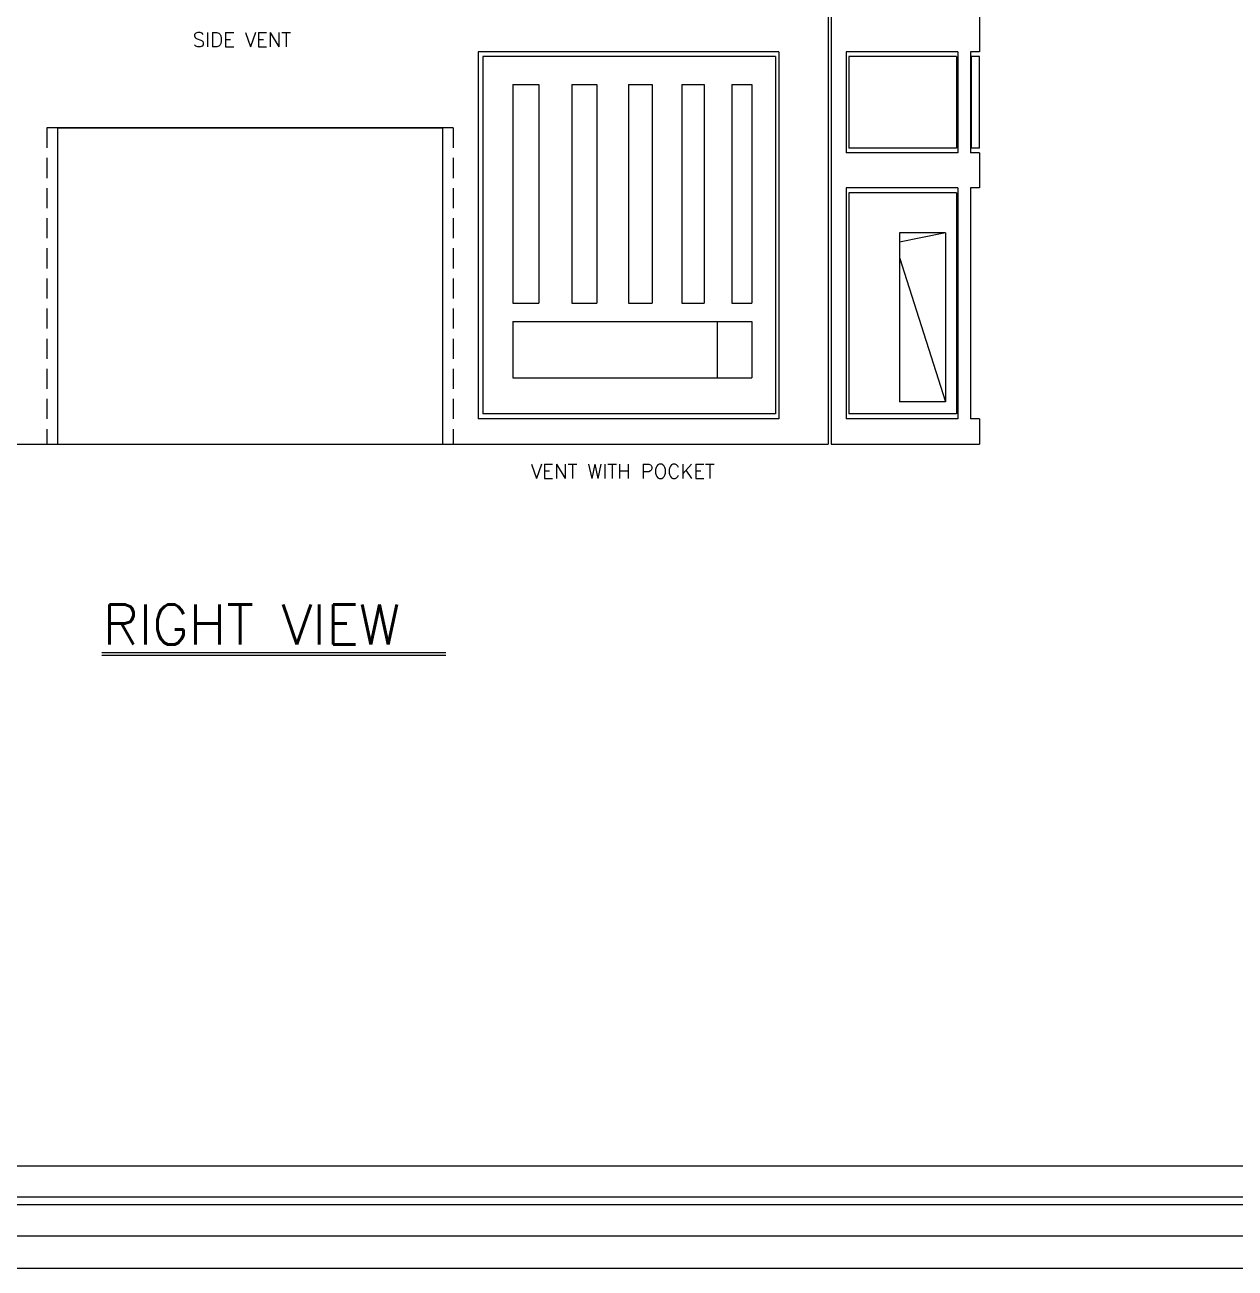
# Model space of a CAD drawing. Extents: x 0 to 54.4, y 0 to 35.2.
# Drawn here: x 12.13 to 27.2, y 0 to 15.48 of the extents above; entities that cross this region are included whole.
import ezdxf
from ezdxf.enums import TextEntityAlignment as Align

# ---------------------------------------------------------------- set-up
doc = ezdxf.new("R2010")
doc.units = 0
doc.linetypes.add('HIDDEN', pattern=[0.375, 0.25, -0.125])
doc.layers.get('0').update_dxf_attribs({"linetype": 'CONTINUOUS'})
for name, color, linetype in [('BODY', 7, 'CONTINUOUS'), ('BODY_PANELS', 2, 'CONTINUOUS'), ('DIMENSIONS', 1, 'CONTINUOUS'), ('FORM', 5, 'CONTINUOUS')]:
    doc.layers.add(name, color=color, linetype=linetype)
doc.styles.get("Standard").update_dxf_attribs({"font": 'simplex.shx'})

msp = doc.modelspace()

# ---------------------------------------------------------------- linework, layer by layer
msp.add_line((0, 0), (54.4, 0))
at = {"layer": 'BODY'}
for p, q in [((22.133, 28.431), (22.133, 10.262)), ((22.17, 28.371), (22.17, 10.262)), ((24.017, 15.653), (24.017, 15.147)), ((17.772, 15.147), (17.772, 10.576)), ((21.518, 15.147), (17.772, 15.147)), ((21.518, 15.147), (21.518, 10.576)), ((23.745, 15.147), (22.355, 15.147)), ((22.355, 15.147), (22.355, 13.887)), ((23.745, 15.147), (23.745, 13.887)), ((23.903, 15.147), (23.903, 13.887)), ((24.017, 15.147), (23.903, 15.147)), ((12.533, 14.199), (17.328, 14.199)), ((12.533, 14.199), (12.533, 10.262)), ((17.328, 14.199), (17.328, 10.262)), ((23.745, 13.887), (22.355, 13.887)), ((24.017, 13.887), (23.903, 13.887)), ((24.017, 13.887), (24.017, 13.451)), ((22.355, 13.451), (22.355, 10.576)), ((23.745, 13.451), (22.355, 13.451)), ((23.745, 13.451), (23.745, 10.576)), ((23.903, 13.451), (23.903, 10.576)), ((24.017, 13.451), (23.903, 13.451)), ((21.518, 10.576), (17.772, 10.576)), ((23.745, 10.576), (22.355, 10.576)), ((24.017, 10.576), (23.903, 10.576)), ((24.017, 10.576), (24.017, 10.262)), ((5.843, 10.262), (12.533, 10.262)), ((17.328, 10.262), (22.133, 10.262)), ((22.17, 10.262), (24.017, 10.262))]:
    msp.add_line(p, q, dxfattribs=at)
at = {"layer": 'BODY_PANELS'}
for p, q in [((17.829, 15.087), (17.829, 10.636)), ((21.476, 15.087), (17.829, 15.087)), ((21.476, 15.087), (21.476, 10.636)), ((23.73, 15.087), (22.389, 15.087)), ((22.389, 15.087), (22.389, 13.947)), ((23.73, 15.087), (23.73, 13.947)), ((23.913, 15.087), (23.913, 13.947)), ((24.017, 15.087), (23.913, 15.087)), ((24.017, 13.947), (24.017, 15.087)), ((18.206, 14.737), (18.206, 12.017)), ((18.206, 14.737), (18.53, 14.737)), ((18.53, 14.737), (18.53, 12.017)), ((18.94, 14.737), (18.94, 12.017)), ((18.94, 14.737), (19.251, 14.737)), ((19.251, 14.737), (19.251, 12.017)), ((19.643, 14.737), (19.643, 12.017)), ((19.643, 14.737), (19.939, 14.737)), ((19.939, 14.737), (19.939, 12.017)), ((20.309, 14.737), (20.309, 12.017)), ((20.309, 14.737), (20.588, 14.737)), ((20.588, 14.737), (20.588, 12.017)), ((20.933, 14.737), (20.933, 12.017)), ((20.933, 14.737), (21.181, 14.737)), ((21.181, 14.737), (21.181, 12.017)), ((17.461, 14.199), (12.399, 14.199)), ((23.73, 13.947), (22.389, 13.947)), ((24.017, 13.947), (23.913, 13.947)), ((23.73, 13.391), (22.389, 13.391)), ((22.389, 13.391), (22.389, 10.636)), ((23.73, 13.391), (23.73, 10.636)), ((23.021, 12.891), (23.021, 10.786)), ((23.592, 12.891), (23.021, 12.891)), ((23.592, 12.891), (23.021, 12.777)), ((23.592, 12.891), (23.592, 10.786)), ((23.021, 12.585), (23.592, 10.786)), ((18.206, 12.017), (18.53, 12.017)), ((18.94, 12.017), (19.251, 12.017)), ((19.643, 12.017), (19.939, 12.017)), ((20.309, 12.017), (20.588, 12.017)), ((20.933, 12.017), (21.181, 12.017)), ((18.206, 11.787), (21.181, 11.787)), ((18.206, 11.787), (18.206, 11.087)), ((20.751, 11.787), (20.751, 11.087)), ((21.181, 11.787), (21.181, 11.087)), ((18.206, 11.087), (21.181, 11.087)), ((23.592, 10.786), (23.021, 10.786)), ((21.476, 10.636), (17.829, 10.636)), ((23.73, 10.636), (22.389, 10.636)), ((12.399, 10.262), (17.461, 10.262))]:
    msp.add_line(p, q, dxfattribs=at)
at = {"layer": 'BODY_PANELS', "linetype": 'HIDDEN'}
for p, q in [((12.399, 14.199), (12.399, 10.262)), ((17.461, 14.199), (17.461, 10.262))]:
    msp.add_line(p, q, dxfattribs=at)
at = {"layer": 'DIMENSIONS'}
for p, q in [((13.086, 7.665), (17.368, 7.665)), ((13.086, 7.633), (17.368, 7.633))]:
    msp.add_line(p, q, dxfattribs=at)
at = {"layer": 'FORM'}
for p, q in [((52.743, 1.27), (1.657, 1.27)), ((52.743, 0.884), (1.657, 0.884)), ((52.743, 0.787), (1.657, 0.787)), ((52.743, 0.4), (1.657, 0.4))]:
    msp.add_line(p, q, dxfattribs=at)

# ---------------------------------------------------------------- texts
at = {"layer": 'BODY_PANELS'}
for s, p in [('SIDE VENT', (14.832, 15.206)), ('VENT WITH POCKET', (19.576, 9.832))]:
    msp.add_text(s, height=0.18, dxfattribs=at).set_placement(p, align=Align.CENTER)
at = {"layer": 'DIMENSIONS'}
msp.add_text('RIGHT VIEW', height=0.5, dxfattribs=at).set_placement((13.094, 7.764))

doc.saveas('drawing.dxf')
